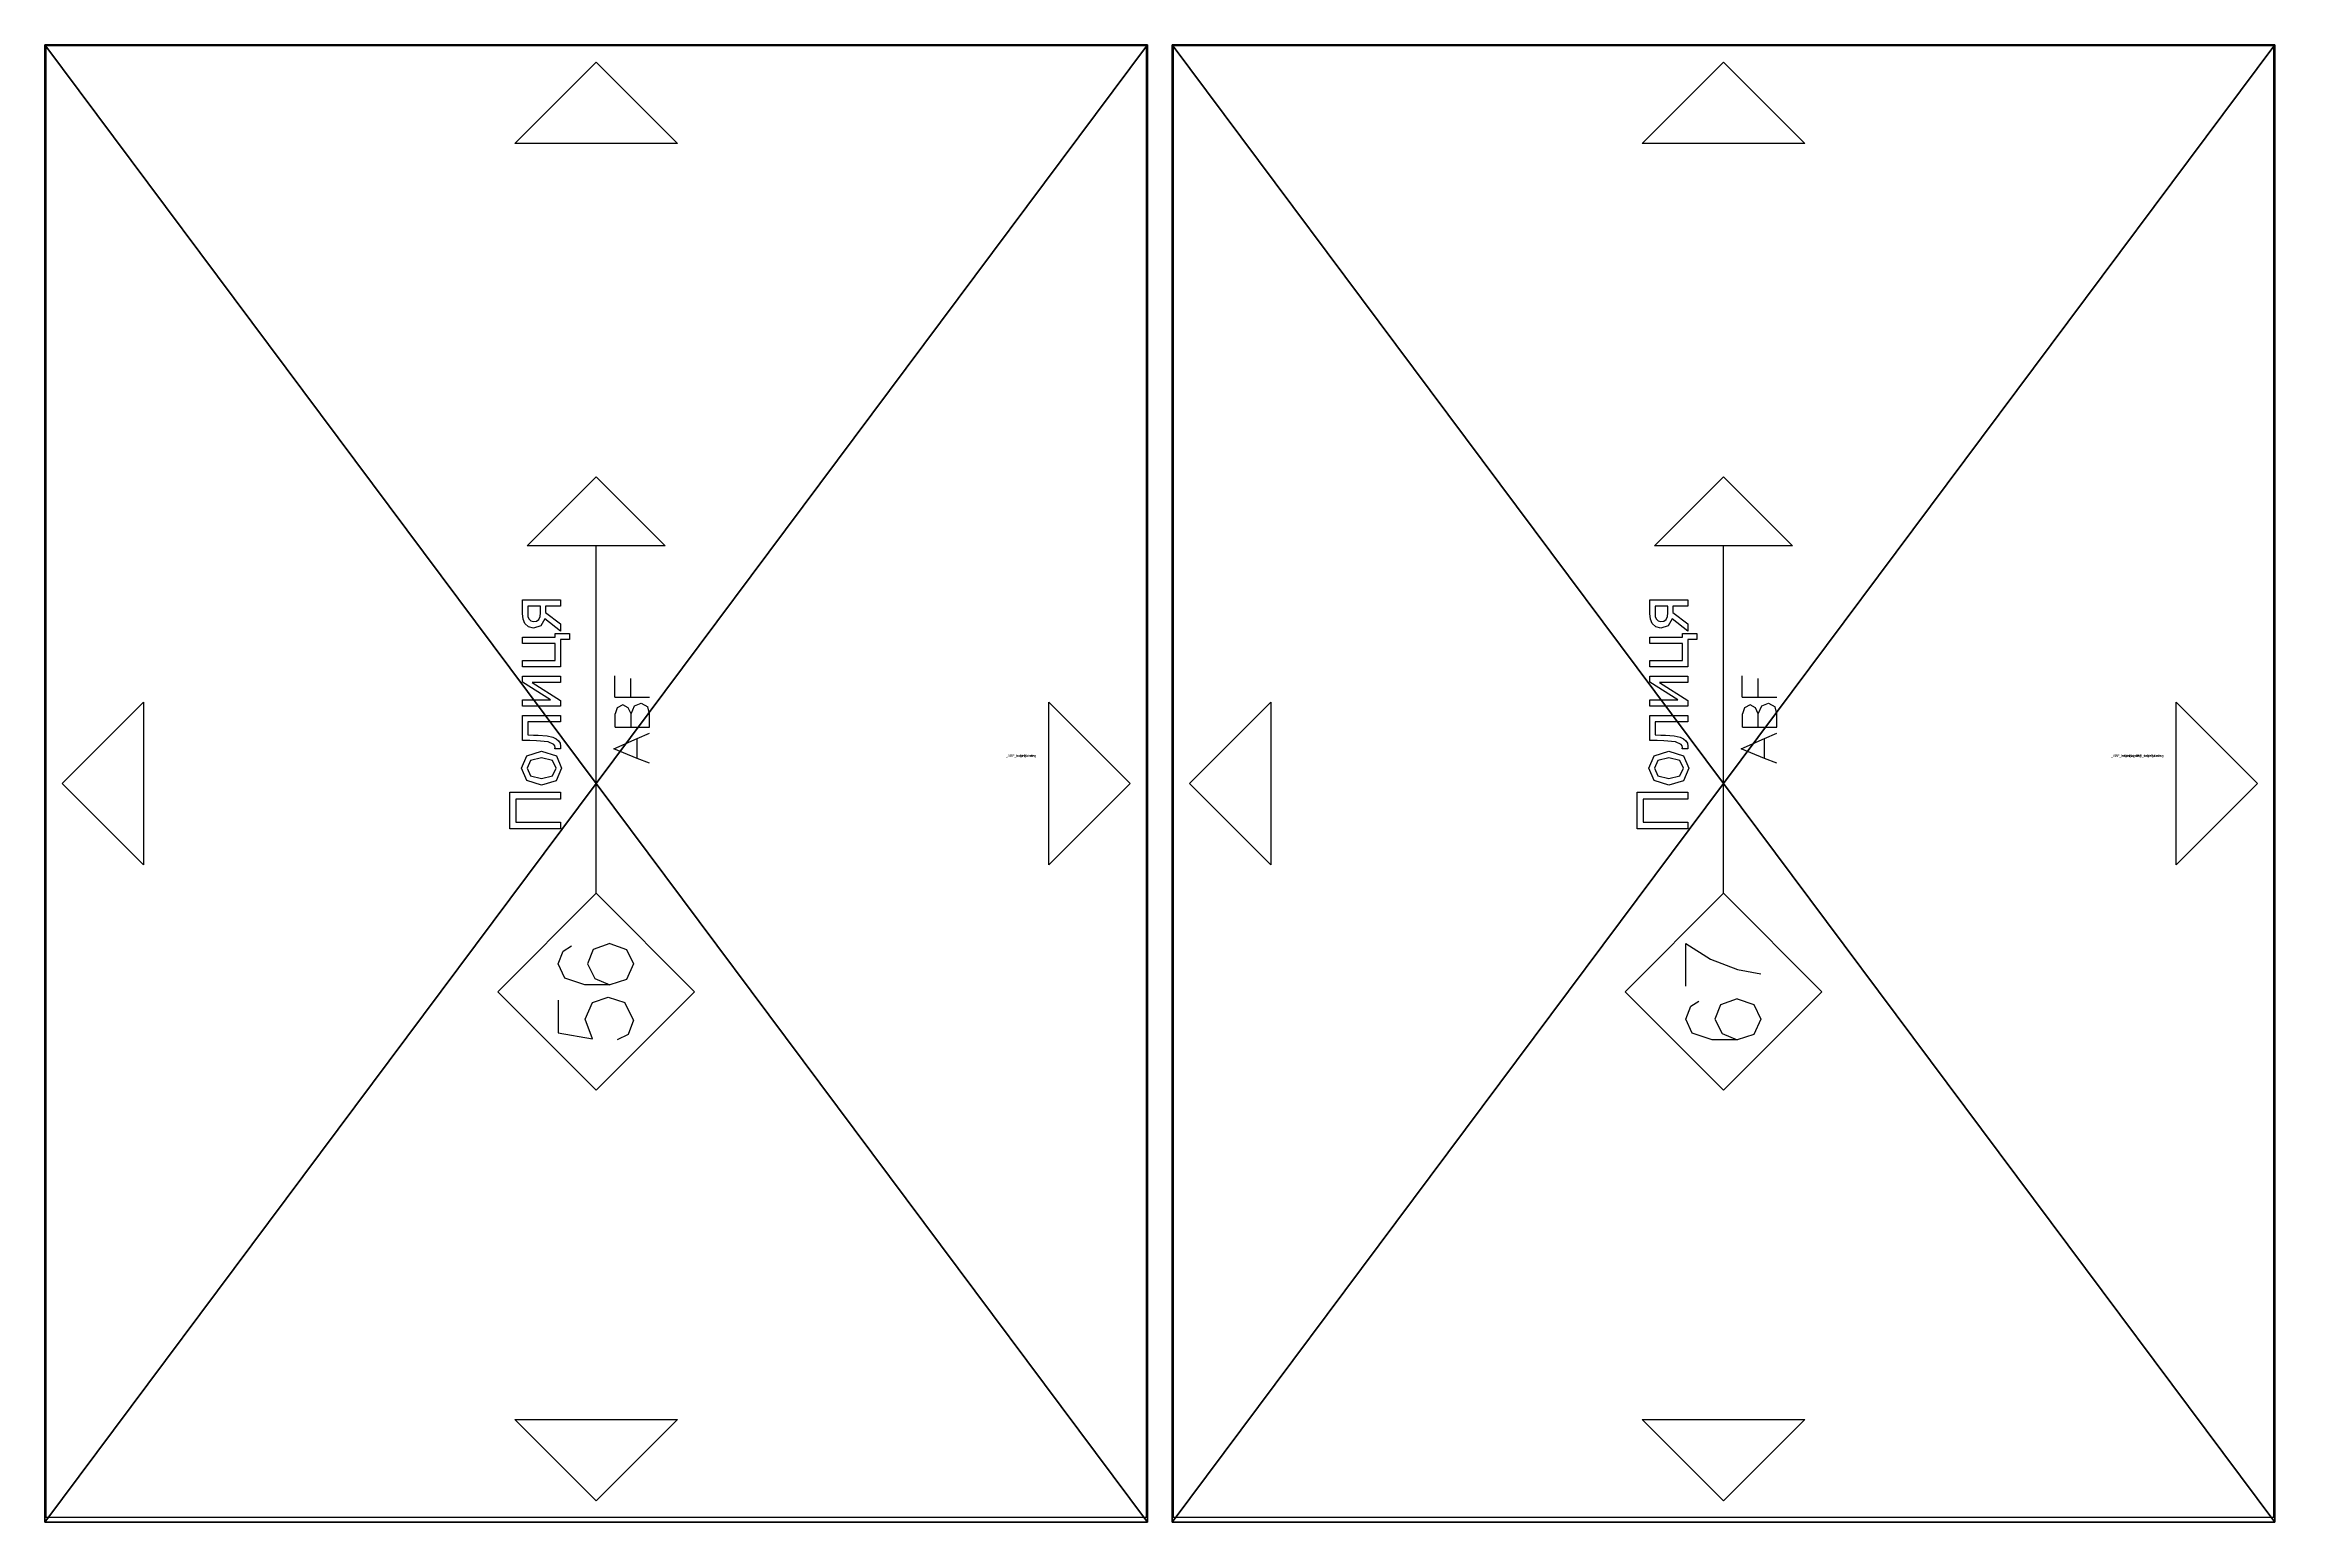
# Model space of a CAD drawing. Header units: millimetres. Extents: x -45532 to 18, y -11338 to 4436.
# Drawn here: x -18868 to -17957, y 0 to 600 of the extents above; entities that cross this region are included whole.
import ezdxf

# ---------------------------------------------------------------- set-up
doc = ezdxf.new("R2010")
doc.units = ezdxf.units.MM
doc.header["$LTSCALE"] = 25.4
doc.layers.get('0').update_dxf_attribs({"true_color": 0xffffff})
for name, color, linetype, true_color in [('ABF_cuttingLines', 134, 'Continuous', 0x009987), ('ABF_edgeBanding', 252, 'Continuous', 0x777799), ('ABF_Label', 190, 'Continuous', 0x9900ff)]:
    doc.layers.add(name, color=color, linetype=linetype, true_color=true_color)

# ---------------------------------------------------------------- blocks, each defined once
blk = doc.blocks.new('Group1352#1')
at = {"layer": 'ABF_Label', "color": 0}
for p, q in [((-11.73, 9.21), (-11.73, 22.25)), ((-11.73, 22.25), (-2.26, 22.25)), ((-4, 20.71), (-10, 20.71)), ((-10, 20.71), (-10, 9.21)), ((-4, 9.21), (-4, 20.71)), ((-2.26, 22.25), (-2.26, 9.21)), ((-0.44, 14.09), (0.76, 17.9)), ((0.76, 17.9), (3.94, 19.26)), ((3.94, 17.84), (1.95, 16.92)), ((3.94, 19.26), (7.11, 17.91)), ((5.91, 16.92), (3.94, 17.84)), ((7.11, 17.91), (8.3, 14.09)), ((11.06, 17.11), (11.12, 18.99)), ((11.12, 18.99), (17.57, 18.99)), ((12.56, 17.6), (12.5, 16.21)), ((15.92, 17.6), (12.56, 17.6)), ((15.92, 9.21), (15.92, 17.6)), ((17.57, 18.99), (17.57, 9.21)), ((19.95, 9.21), (19.95, 18.99)), ((19.95, 18.99), (21.58, 18.99)), ((21.58, 18.99), (21.58, 11.81)), ((21.58, 11.81), (26.13, 18.99)), ((26.13, 18.99), (27.67, 18.99)), ((27.67, 18.99), (27.67, 9.21)), ((30.06, 9.21), (30.06, 18.99)), ((30.06, 18.99), (31.7, 18.99)), ((31.7, 18.99), (31.7, 10.62)), ((36.07, 10.62), (36.07, 18.99)), ((36.07, 18.99), (37.72, 18.99)), ((37.72, 18.99), (37.72, 10.62)), ((40.1, 16.2), (40.42, 17.48)), ((40.42, 17.48), (41.28, 18.4)), ((41.28, 18.4), (42.39, 18.84)), ((42.43, 17.38), (41.95, 16.86)), ((42.39, 18.84), (43.88, 18.99)), ((43.07, 17.61), (42.43, 17.38)), ((43.96, 17.67), (43.07, 17.61)), ((43.88, 18.99), (47.4, 18.99)), ((45.75, 17.67), (43.96, 17.67)), ((45.75, 14.38), (45.75, 17.67)), ((47.4, 18.99), (47.4, 9.21)), ((0.73, 10.32), (-0.44, 14.09)), ((1.95, 16.92), (1.26, 14.09)), ((1.26, 14.09), (1.95, 11.3)), ((5.9, 11.29), (6.6, 14.09)), ((6.6, 14.09), (5.91, 16.92)), ((8.3, 14.09), (7.11, 10.28)), ((10.07, 10.91), (10.71, 12.42)), ((10.71, 12.42), (11, 15.42)), ((11, 15.42), (11.06, 17.11)), ((12.27, 12.69), (11.95, 11.2)), ((12.45, 14.99), (12.27, 12.69)), ((12.5, 16.21), (12.45, 14.99)), ((26.04, 16.5), (21.44, 9.21)), ((26.04, 9.21), (26.04, 16.5)), ((39.3, 9.21), (42.45, 13.23)), ((40.67, 14.3), (40.1, 16.2)), ((42.45, 13.23), (40.67, 14.3)), ((44.12, 13.09), (41.22, 9.21)), ((41.95, 16.86), (41.79, 16.15)), ((41.79, 16.15), (41.9, 15.37)), ((41.9, 15.37), (42.3, 14.81)), ((42.3, 14.81), (43.05, 14.46)), ((43.05, 14.46), (44.02, 14.38)), ((44.02, 14.38), (45.75, 14.38)), ((45.75, 13.09), (44.12, 13.09)), ((45.75, 9.21), (45.75, 13.09)), ((-66.14, 2.96), (-64.42, 8.09)), ((-64.42, 8.09), (-60.78, 9.75)), ((-60.78, 9.75), (-57.47, 8.45)), ((-57.47, 8.45), (-56.14, 6.38)), ((-52.3, 9.76), (-41.25, 9.76)), ((-41.25, 9.76), (-45.33, 3.35)), ((-10, 9.21), (-11.73, 9.21)), ((-2.26, 9.21), (-4, 9.21)), ((3.94, 8.93), (0.73, 10.32)), ((1.95, 11.3), (3.94, 10.35)), ((3.94, 10.35), (5.9, 11.29)), ((7.11, 10.28), (3.94, 8.93)), ((8.93, 9.21), (8.93, 10.64)), ((8.93, 10.64), (9.02, 10.64)), ((9.24, 9.2), (8.93, 9.21)), ((9.02, 10.64), (9.14, 10.63)), ((9.14, 10.63), (9.3, 10.62)), ((9.6, 9.19), (9.24, 9.2)), ((9.3, 10.62), (9.71, 10.69)), ((10.37, 9.32), (9.6, 9.19)), ((9.71, 10.69), (10.07, 10.91)), ((11.01, 9.71), (10.37, 9.32)), ((11.53, 10.3), (11.01, 9.71)), ((11.95, 11.2), (11.53, 10.3)), ((17.57, 9.21), (15.92, 9.21)), ((21.44, 9.21), (19.95, 9.21)), ((27.67, 9.21), (26.04, 9.21)), ((37.16, 9.21), (30.06, 9.21)), ((31.7, 10.62), (36.07, 10.62)), ((37.16, 6.86), (37.16, 9.21)), ((38.69, 6.86), (37.16, 6.86)), ((37.72, 10.62), (38.69, 10.62)), ((38.69, 10.62), (38.69, 6.86)), ((41.22, 9.21), (39.3, 9.21)), ((47.4, 9.21), (45.75, 9.21)), ((-66.14, -3.53), (-66.14, 2.96)), ((-64.48, 0.32), (-66.14, -3.53)), ((-60.78, 2.22), (-64.48, 0.32)), ((-57.08, 0.74), (-60.78, 2.22)), ((-55.5, -3.53), (-57.08, 0.74)), ((-45.33, 3.35), (-47.99, -3.64)), ((-28.29, 0), (61.31, 0)), ((-64.72, -7.82), (-66.14, -3.53)), ((-55.5, -3.53), (-57.04, -7.82)), ((-47.99, -3.64), (-49.06, -9.59)), ((6.49, -10.57), (8.95, -4.58)), ((8.95, -4.58), (11.61, -10.57)), ((14.53, -4.88), (17.96, -4.88)), ((14.53, -4.88), (14.53, -8.98)), ((19.51, -5.38), (17.96, -4.88)), ((20.29, -6.84), (19.51, -5.38)), ((22.27, -4.79), (22.27, -8.97)), ((22.27, -4.79), (27.81, -4.79)), ((-60.78, -9.59), (-64.72, -7.82)), ((-57.04, -7.82), (-60.78, -9.59)), ((5.21, -13.72), (6.49, -10.57)), ((6.49, -10.57), (11.61, -10.57)), ((11.61, -10.57), (13.01, -13.72)), ((14.53, -8.98), (14.53, -13.72)), ((14.53, -8.98), (17.96, -8.98)), ((17.96, -8.98), (19.55, -8.25)), ((17.96, -8.98), (20.04, -9.9)), ((19.55, -8.25), (20.29, -6.84)), ((20.04, -9.9), (20.74, -11.59)), ((22.27, -8.97), (27.09, -8.97)), ((22.27, -8.97), (22.27, -13.72)), ((14.53, -13.72), (17.96, -13.72)), ((17.96, -13.72), (19.76, -13.36)), ((20.74, -11.59), (19.76, -13.36))]:
    blk.add_line(p, q, dxfattribs=at)
for points in [[(-28.29, 0, 0), (-53.69, -25.4, 0), (-79.09, 0, 0), (-53.69, 25.4, 0), (-28.29, 0, 0)], [(61.31, 17.78, 0), (79.09, 0, 0), (61.31, -17.78, 0), (61.31, 17.78, 0)]]:
    blk.add_polyline3d(points, close=True, dxfattribs=at)
blk = doc.blocks.new('Group1756#1')
at = {"layer": 'ABF_cuttingLines', "color": 0}
blk.add_polyline3d([(-3501.58, 410.72, 0), (-3948.78, 410.72, 0), (-3948.78, -186.88, 0), (-3501.58, -186.88, 0), (-3501.58, 410.72, 0)], close=True, dxfattribs=at)
blk = doc.blocks.new('Group1757#1')
at = {"layer": 'ABF_edgeBanding', "color": 0}
for points in [[(-3725.18, 404.1, 0), (-3692.09, 371.02, 0), (-3758.26, 371.02, 0), (-3725.18, 404.1, 0)], [(-3942.16, 111.12, 0), (-3909.07, 144.21, 0), (-3909.07, 78.03, 0), (-3942.16, 111.12, 0)], [(-3508.19, 111.12, 0), (-3541.28, 78.03, 0), (-3541.28, 144.21, 0), (-3508.19, 111.12, 0)], [(-3725.18, -180.26, 0), (-3758.26, -147.17, 0), (-3692.09, -147.17, 0), (-3725.18, -180.26, 0)]]:
    blk.add_polyline3d(points, close=True, dxfattribs=at)
blk = doc.blocks.new('______#86')
at = {"color": 0}
for p, q in [((-3949.18, 411.12), (-3949.18, -188.88)), ((-3501.18, 411.12), (-3949.18, 411.12)), ((-3501.18, 411.12, 18), (-3949.18, 411.12, 18)), ((-3949.18, 411.12, 18), (-3949.18, -188.88, 18)), ((-3949.18, 411.12, 18), (-3949.18, -188.88, 18)), ((-3949.18, 411.12), (-3949.18, 411.12, 18)), ((-3949.18, 411.12), (-3949.18, -188.88)), ((-3501.18, 411.12), (-3949.18, 411.12)), ((-3949.18, 411.12), (-3949.18, 411.12, 18)), ((-3501.18, 411.12, 18), (-3949.18, 411.12, 18)), ((-3501.18, 411.12), (-3501.18, 411.12, 18)), ((-3501.18, -188.88, 18), (-3501.18, 411.12, 18)), ((-3501.18, -188.88), (-3501.18, 411.12)), ((-3501.18, -188.88), (-3501.18, 411.12)), ((-3501.18, -188.88, 18), (-3501.18, 411.12, 18)), ((-3501.18, 411.12), (-3501.18, 411.12, 18)), ((-3949.18, -188.88, 18), (-3501.18, -188.88, 18)), ((-3949.18, -188.88), (-3949.18, -188.88, 18)), ((-3949.18, -188.88), (-3501.18, -188.88)), ((-3949.18, -188.88), (-3501.18, -188.88)), ((-3949.18, -188.88, 18), (-3501.18, -188.88, 18)), ((-3949.18, -188.88), (-3949.18, -188.88, 18)), ((-3501.18, -188.88), (-3501.18, -188.88, 18)), ((-3501.18, -188.88), (-3501.18, -188.88, 18))]:
    blk.add_line(p, q, dxfattribs=at)
at = {"layer": 'ABF_cuttingLines', "color": 0}
blk.add_blockref('Group1756#1', (0, 0, 18), dxfattribs=at)
at = {"layer": 'ABF_edgeBanding', "color": 0}
blk.add_blockref('Group1757#1', (0, 0, 18), dxfattribs=at)
at = {"layer": 'ABF_Label', "color": 0, "xscale": 1.574803149606299, "yscale": 1.574803149606299, "rotation": 90}
blk.add_blockref('Group1352#1', (-3725.18, 111.12, 18), dxfattribs=at)
at = {"color": 0}
mesh = blk.add_polyface(dxfattribs=at)
corners = [(-3501.18, 411.12), (-3949.18, -188.88), (-3949.18, 411.12), (-3501.18, -188.88)]
mesh.append_faces([[corners[k] for k in face] for face in [(0, 1, 2), (1, 0, 3)]], dxfattribs={"vtx0": -1, "color": 0})
at = {"color": 7, "true_color": 0xffffff}
mesh = blk.add_polyface(dxfattribs=at)
corners = [(-3501.18, -188.88, 18), (-3949.18, 411.12, 18), (-3949.18, -188.88, 18), (-3501.18, 411.12, 18)]
mesh.append_faces([[corners[k] for k in face] for face in [(0, 1, 2), (1, 0, 3)]], dxfattribs={"vtx0": -1, "color": 7})
at = {"color": 0}
mesh = blk.add_polyface(dxfattribs=at)
corners = [(-3949.18, 411.12, 18), (-3949.18, -188.88), (-3949.18, -188.88, 18), (-3949.18, 411.12)]
mesh.append_faces([[corners[k] for k in face] for face in [(0, 1, 2), (1, 0, 3)]], dxfattribs={"vtx0": -1, "color": 0})
mesh = blk.add_polyface(dxfattribs=at)
corners = [(-3949.18, 411.12, 18), (-3501.18, 411.12), (-3949.18, 411.12), (-3501.18, 411.12, 18)]
mesh.append_faces([[corners[k] for k in face] for face in [(0, 1, 2), (1, 0, 3)]], dxfattribs={"vtx0": -1, "color": 0})
mesh = blk.add_polyface(dxfattribs=at)
corners = [(-3501.18, 411.12), (-3501.18, -188.88, 18), (-3501.18, -188.88), (-3501.18, 411.12, 18)]
mesh.append_faces([[corners[k] for k in face] for face in [(0, 1, 2), (1, 0, 3)]], dxfattribs={"vtx0": -1, "color": 0})
mesh = blk.add_polyface(dxfattribs=at)
corners = [(-3501.18, -188.88, 18), (-3949.18, -188.88), (-3501.18, -188.88), (-3949.18, -188.88, 18)]
mesh.append_faces([[corners[k] for k in face] for face in [(0, 1, 2), (1, 0, 3)]], dxfattribs={"vtx0": -1, "color": 0})
blk = doc.blocks.new('Group1223#1')
at = {"layer": 'ABF_Label', "color": 0}
for p, q in [((-11.73, 9.21), (-11.73, 22.25)), ((-11.73, 22.25), (-2.26, 22.25)), ((-4, 20.71), (-10, 20.71)), ((-10, 20.71), (-10, 9.21)), ((-4, 9.21), (-4, 20.71)), ((-2.26, 22.25), (-2.26, 9.21)), ((-0.44, 14.09), (0.76, 17.9)), ((0.76, 17.9), (3.94, 19.26)), ((3.94, 17.84), (1.95, 16.92)), ((3.94, 19.26), (7.11, 17.91)), ((5.91, 16.92), (3.94, 17.84)), ((7.11, 17.91), (8.3, 14.09)), ((11.06, 17.11), (11.12, 18.99)), ((11.12, 18.99), (17.57, 18.99)), ((12.56, 17.6), (12.5, 16.21)), ((15.92, 17.6), (12.56, 17.6)), ((15.92, 9.21), (15.92, 17.6)), ((17.57, 18.99), (17.57, 9.21)), ((19.95, 9.21), (19.95, 18.99)), ((19.95, 18.99), (21.58, 18.99)), ((21.58, 18.99), (21.58, 11.81)), ((21.58, 11.81), (26.13, 18.99)), ((26.13, 18.99), (27.67, 18.99)), ((27.67, 18.99), (27.67, 9.21)), ((30.06, 9.21), (30.06, 18.99)), ((30.06, 18.99), (31.7, 18.99)), ((31.7, 18.99), (31.7, 10.62)), ((36.07, 10.62), (36.07, 18.99)), ((36.07, 18.99), (37.72, 18.99)), ((37.72, 18.99), (37.72, 10.62)), ((40.1, 16.2), (40.42, 17.48)), ((40.42, 17.48), (41.28, 18.4)), ((41.28, 18.4), (42.39, 18.84)), ((42.43, 17.38), (41.95, 16.86)), ((42.39, 18.84), (43.88, 18.99)), ((43.07, 17.61), (42.43, 17.38)), ((43.96, 17.67), (43.07, 17.61)), ((43.88, 18.99), (47.4, 18.99)), ((45.75, 17.67), (43.96, 17.67)), ((45.75, 14.38), (45.75, 17.67)), ((47.4, 18.99), (47.4, 9.21)), ((0.73, 10.32), (-0.44, 14.09)), ((1.95, 16.92), (1.26, 14.09)), ((1.26, 14.09), (1.95, 11.3)), ((5.9, 11.29), (6.6, 14.09)), ((6.6, 14.09), (5.91, 16.92)), ((8.3, 14.09), (7.11, 10.28)), ((10.07, 10.91), (10.71, 12.42)), ((10.71, 12.42), (11, 15.42)), ((11, 15.42), (11.06, 17.11)), ((12.27, 12.69), (11.95, 11.2)), ((12.45, 14.99), (12.27, 12.69)), ((12.5, 16.21), (12.45, 14.99)), ((26.04, 16.5), (21.44, 9.21)), ((26.04, 9.21), (26.04, 16.5)), ((39.3, 9.21), (42.45, 13.23)), ((40.67, 14.3), (40.1, 16.2)), ((42.45, 13.23), (40.67, 14.3)), ((44.12, 13.09), (41.22, 9.21)), ((41.95, 16.86), (41.79, 16.15)), ((41.79, 16.15), (41.9, 15.37)), ((41.9, 15.37), (42.3, 14.81)), ((42.3, 14.81), (43.05, 14.46)), ((43.05, 14.46), (44.02, 14.38)), ((44.02, 14.38), (45.75, 14.38)), ((45.75, 13.09), (44.12, 13.09)), ((45.75, 9.21), (45.75, 13.09)), ((-64.3, 9.79), (-65.89, 0.95)), ((-55.89, 9.79), (-64.3, 9.79)), ((-51.93, 2.97), (-50.2, 8.12)), ((-50.2, 8.12), (-46.55, 9.79)), ((-46.55, 9.79), (-43.23, 8.48)), ((-43.23, 8.48), (-41.89, 6.4)), ((-10, 9.21), (-11.73, 9.21)), ((-2.26, 9.21), (-4, 9.21)), ((3.94, 8.93), (0.73, 10.32)), ((1.95, 11.3), (3.94, 10.35)), ((3.94, 10.35), (5.9, 11.29)), ((7.11, 10.28), (3.94, 8.93)), ((8.93, 9.21), (8.93, 10.64)), ((8.93, 10.64), (9.02, 10.64)), ((9.24, 9.2), (8.93, 9.21)), ((9.02, 10.64), (9.14, 10.63)), ((9.14, 10.63), (9.3, 10.62)), ((9.6, 9.19), (9.24, 9.2)), ((9.3, 10.62), (9.71, 10.69)), ((10.37, 9.32), (9.6, 9.19)), ((9.71, 10.69), (10.07, 10.91)), ((11.01, 9.71), (10.37, 9.32)), ((11.53, 10.3), (11.01, 9.71)), ((11.95, 11.2), (11.53, 10.3)), ((17.57, 9.21), (15.92, 9.21)), ((21.44, 9.21), (19.95, 9.21)), ((27.67, 9.21), (26.04, 9.21)), ((37.16, 9.21), (30.06, 9.21)), ((31.7, 10.62), (36.07, 10.62)), ((37.16, 6.86), (37.16, 9.21)), ((38.69, 6.86), (37.16, 6.86)), ((37.72, 10.62), (38.69, 10.62)), ((38.69, 10.62), (38.69, 6.86)), ((41.22, 9.21), (39.3, 9.21)), ((47.4, 9.21), (45.75, 9.21)), ((-65.89, 0.95), (-60.78, 2.81)), ((-60.78, 2.81), (-56.51, 0.95)), ((-56.51, 0.95), (-55.14, -3.13)), ((-51.93, -3.55), (-51.93, 2.97)), ((-50.26, 0.32), (-51.93, -3.55)), ((-46.55, 2.23), (-50.26, 0.32)), ((-42.84, 0.74), (-46.55, 2.23)), ((-41.25, -3.55), (-42.84, 0.74)), ((-28.29, 0), (61.31, 0)), ((-64.71, -8.28), (-66.14, -5.45)), ((-55.14, -3.13), (-56.51, -7.38)), ((-50.51, -7.85), (-51.93, -3.55)), ((-41.25, -3.55), (-42.8, -7.85)), ((6.49, -10.57), (8.95, -4.58)), ((8.95, -4.58), (11.61, -10.57)), ((14.53, -4.88), (17.96, -4.88)), ((14.53, -4.88), (14.53, -8.98)), ((19.51, -5.38), (17.96, -4.88)), ((20.29, -6.84), (19.51, -5.38)), ((22.27, -4.79), (22.27, -8.97)), ((22.27, -4.79), (27.81, -4.79)), ((-61.03, -9.63), (-64.71, -8.28)), ((-61.03, -9.63), (-56.51, -7.38)), ((-46.55, -9.63), (-50.51, -7.85)), ((-42.8, -7.85), (-46.55, -9.63)), ((5.21, -13.72), (6.49, -10.57)), ((6.49, -10.57), (11.61, -10.57)), ((11.61, -10.57), (13.01, -13.72)), ((14.53, -8.98), (14.53, -13.72)), ((14.53, -8.98), (17.96, -8.98)), ((17.96, -8.98), (19.55, -8.25)), ((17.96, -8.98), (20.04, -9.9)), ((19.55, -8.25), (20.29, -6.84)), ((20.04, -9.9), (20.74, -11.59)), ((22.27, -8.97), (27.09, -8.97)), ((22.27, -8.97), (22.27, -13.72)), ((14.53, -13.72), (17.96, -13.72)), ((17.96, -13.72), (19.76, -13.36)), ((20.74, -11.59), (19.76, -13.36))]:
    blk.add_line(p, q, dxfattribs=at)
for points in [[(-28.29, 0, 0), (-53.69, -25.4, 0), (-79.09, 0, 0), (-53.69, 25.4, 0), (-28.29, 0, 0)], [(61.31, 17.78, 0), (79.09, 0, 0), (61.31, -17.78, 0), (61.31, 17.78, 0)]]:
    blk.add_polyline3d(points, close=True, dxfattribs=at)
blk = doc.blocks.new('Group1758#1')
at = {"layer": 'ABF_cuttingLines', "color": 0}
blk.add_polyline3d([(-912.37, 149.06, 0), (-1359.57, 149.06, 0), (-1359.57, -448.54, 0), (-912.37, -448.54, 0), (-912.37, 149.06, 0)], close=True, dxfattribs=at)
blk = doc.blocks.new('Group1759#1')
at = {"layer": 'ABF_edgeBanding', "color": 0}
for points in [[(-1135.97, 142.45, 0), (-1102.88, 109.36, 0), (-1169.05, 109.36, 0), (-1135.97, 142.45, 0)], [(-1352.95, -150.54, 0), (-1319.86, -117.45, 0), (-1319.86, -183.62, 0), (-1352.95, -150.54, 0)], [(-918.98, -150.54, 0), (-952.07, -183.62, 0), (-952.07, -117.45, 0), (-918.98, -150.54, 0)], [(-1135.97, -441.92, 0), (-1169.05, -408.83, 0), (-1102.88, -408.83, 0), (-1135.97, -441.92, 0)]]:
    blk.add_polyline3d(points, close=True, dxfattribs=at)
blk = doc.blocks.new('______#87')
at = {"color": 0}
for p, q in [((-1359.97, 149.46), (-1359.97, -450.54)), ((-911.97, 149.46), (-1359.97, 149.46)), ((-911.97, 149.46, 18), (-1359.97, 149.46, 18)), ((-1359.97, 149.46, 18), (-1359.97, -450.54, 18)), ((-1359.97, 149.46, 18), (-1359.97, -450.54, 18)), ((-1359.97, 149.46), (-1359.97, 149.46, 18)), ((-1359.97, 149.46), (-1359.97, -450.54)), ((-911.97, 149.46), (-1359.97, 149.46)), ((-1359.97, 149.46), (-1359.97, 149.46, 18)), ((-911.97, 149.46, 18), (-1359.97, 149.46, 18)), ((-911.97, 149.46), (-911.97, 149.46, 18)), ((-911.97, -450.54, 18), (-911.97, 149.46, 18)), ((-911.97, -450.54), (-911.97, 149.46)), ((-911.97, -450.54), (-911.97, 149.46)), ((-911.97, -450.54, 18), (-911.97, 149.46, 18)), ((-911.97, 149.46), (-911.97, 149.46, 18)), ((-1359.97, -450.54, 18), (-911.97, -450.54, 18)), ((-1359.97, -450.54), (-1359.97, -450.54, 18)), ((-1359.97, -450.54), (-911.97, -450.54)), ((-1359.97, -450.54), (-911.97, -450.54)), ((-1359.97, -450.54, 18), (-911.97, -450.54, 18)), ((-1359.97, -450.54), (-1359.97, -450.54, 18)), ((-911.97, -450.54), (-911.97, -450.54, 18)), ((-911.97, -450.54), (-911.97, -450.54, 18))]:
    blk.add_line(p, q, dxfattribs=at)
at = {"layer": 'ABF_cuttingLines', "color": 0}
ref = blk.add_blockref('Group1758#1', (0, 0, 18), dxfattribs=at)
ref.add_attrib('Skp_GroupInstanceName', '_ABF_cuttingLines', (0, 0), dxfattribs={"layer": '0', "height": 1})
at = {"layer": 'ABF_edgeBanding', "color": 0}
ref = blk.add_blockref('Group1759#1', (0, 0, 18), dxfattribs=at)
ref.add_attrib('Skp_GroupInstanceName', '_ABF_edgeBanding', (0, 0), dxfattribs={"layer": '0', "height": 1})
at = {"layer": 'ABF_Label', "color": 0}
ref = blk.add_blockref('Group1223#1', (-1135.97, -150.54, 18), dxfattribs=dict(at, xscale=1.574803149606299, yscale=1.574803149606299, rotation=90))
ref.add_attrib('Skp_GroupInstanceName', '_ABF_Label', (0, 0), dxfattribs={"layer": '0', "height": 1})
at = {"color": 0}
mesh = blk.add_polyface(dxfattribs=at)
corners = [(-911.97, 149.46), (-1359.97, -450.54), (-1359.97, 149.46), (-911.97, -450.54)]
mesh.append_faces([[corners[k] for k in face] for face in [(0, 1, 2), (1, 0, 3)]], dxfattribs={"vtx0": -1, "color": 0})
at = {"color": 7, "true_color": 0xffffff}
mesh = blk.add_polyface(dxfattribs=at)
corners = [(-911.97, -450.54, 18), (-1359.97, 149.46, 18), (-1359.97, -450.54, 18), (-911.97, 149.46, 18)]
mesh.append_faces([[corners[k] for k in face] for face in [(0, 1, 2), (1, 0, 3)]], dxfattribs={"vtx0": -1, "color": 7})
at = {"color": 0}
mesh = blk.add_polyface(dxfattribs=at)
corners = [(-1359.97, 149.46, 18), (-1359.97, -450.54), (-1359.97, -450.54, 18), (-1359.97, 149.46)]
mesh.append_faces([[corners[k] for k in face] for face in [(0, 1, 2), (1, 0, 3)]], dxfattribs={"vtx0": -1, "color": 0})
mesh = blk.add_polyface(dxfattribs=at)
corners = [(-1359.97, 149.46, 18), (-911.97, 149.46), (-1359.97, 149.46), (-911.97, 149.46, 18)]
mesh.append_faces([[corners[k] for k in face] for face in [(0, 1, 2), (1, 0, 3)]], dxfattribs={"vtx0": -1, "color": 0})
mesh = blk.add_polyface(dxfattribs=at)
corners = [(-911.97, 149.46), (-911.97, -450.54, 18), (-911.97, -450.54), (-911.97, 149.46, 18)]
mesh.append_faces([[corners[k] for k in face] for face in [(0, 1, 2), (1, 0, 3)]], dxfattribs={"vtx0": -1, "color": 0})
mesh = blk.add_polyface(dxfattribs=at)
corners = [(-911.97, -450.54, 18), (-1359.97, -450.54), (-911.97, -450.54), (-1359.97, -450.54, 18)]
mesh.append_faces([[corners[k] for k in face] for face in [(0, 1, 2), (1, 0, 3)]], dxfattribs={"vtx0": -1, "color": 0})
blk = doc.blocks.new('Group1292#1')
blk = doc.blocks.new('Group1766#1')
blk = doc.blocks.new('Group1767#1')
blk = doc.blocks.new('______#91')
at = {"layer": 'ABF_cuttingLines', "color": 0}
ref = blk.add_blockref('Group1766#1', (0, 0, 18), dxfattribs=at)
ref.add_attrib('Skp_GroupInstanceName', '_ABF_cuttingLines', (0, 0), dxfattribs={"layer": '0', "height": 1})
at = {"layer": 'ABF_edgeBanding', "color": 0}
ref = blk.add_blockref('Group1767#1', (0, 0, 18), dxfattribs=at)
ref.add_attrib('Skp_GroupInstanceName', '_ABF_edgeBanding', (0, 0), dxfattribs={"layer": '0', "height": 1})
at = {"layer": 'ABF_Label', "color": 0}
ref = blk.add_blockref('Group1292#1', (-2447.45, -10.81, 18), dxfattribs=dict(at, xscale=1.574803149606299, yscale=1.574803149606299, rotation=90))
ref.add_attrib('Skp_GroupInstanceName', '_ABF_Label', (0, 0), dxfattribs={"layer": '0', "height": 1})
blk = doc.blocks.new('Group1234#1')
blk = doc.blocks.new('Group1768#1')
blk = doc.blocks.new('Group1769#1')
blk = doc.blocks.new('______#92')
at = {"layer": 'ABF_cuttingLines', "color": 0}
ref = blk.add_blockref('Group1768#1', (0, 0, 18), dxfattribs=at)
ref.add_attrib('Skp_GroupInstanceName', '_ABF_cuttingLines', (0, 0), dxfattribs={"layer": '0', "height": 1})
at = {"layer": 'ABF_edgeBanding', "color": 0}
ref = blk.add_blockref('Group1769#1', (0, 0, 18), dxfattribs=at)
ref.add_attrib('Skp_GroupInstanceName', '_ABF_edgeBanding', (0, 0), dxfattribs={"layer": '0', "height": 1})
at = {"layer": 'ABF_Label', "color": 0}
ref = blk.add_blockref('Group1234#1', (-2914.45, -10.82, 18), dxfattribs=dict(at, xscale=1.574803149606299, yscale=1.574803149606299, rotation=90))
ref.add_attrib('Skp_GroupInstanceName', '_ABF_Label', (0, 0), dxfattribs={"layer": '0', "height": 1})
blk = doc.blocks.new('Group1319#1')
blk = doc.blocks.new('Group1770#1')
blk = doc.blocks.new('Group1771#1')
blk = doc.blocks.new('______#93')
at = {"layer": 'ABF_cuttingLines', "color": 0}
ref = blk.add_blockref('Group1770#1', (0, 0, 18), dxfattribs=at)
ref.add_attrib('Skp_GroupInstanceName', '_ABF_cuttingLines', (0, 0), dxfattribs={"layer": '0', "height": 1})
at = {"layer": 'ABF_edgeBanding', "color": 0}
ref = blk.add_blockref('Group1771#1', (0, 0, 18), dxfattribs=at)
ref.add_attrib('Skp_GroupInstanceName', '_ABF_edgeBanding', (0, 0), dxfattribs={"layer": '0', "height": 1})
at = {"layer": 'ABF_Label', "color": 0}
ref = blk.add_blockref('Group1319#1', (-2914.45, -10.82, 18), dxfattribs=dict(at, xscale=1.574803149606299, yscale=1.574803149606299, rotation=90))
ref.add_attrib('Skp_GroupInstanceName', '_ABF_Label', (0, 0), dxfattribs={"layer": '0', "height": 1})
blk = doc.blocks.new('_48501___EGGER_W_1000_ST9___2800207018__THICKNESS_18')
at = {"color": 0}
for name, p in [('______#93', (-18477.55, 310.82)), ('______#92', (-18019.55, 310.82)), ('______#91', (-18028.55, 310.81)), ('______#87', (-17508.03, 450.54)), ('______#86', (-14460.82, 188.88))]:
    blk.add_blockref(name, p, dxfattribs=at)

msp = doc.modelspace()

# ---------------------------------------------------------------- block references
at = {"color": 0}
msp.add_blockref('_48501___EGGER_W_1000_ST9___2800207018__THICKNESS_18', (0, 0), dxfattribs=at)

doc.saveas('drawing.dxf')
